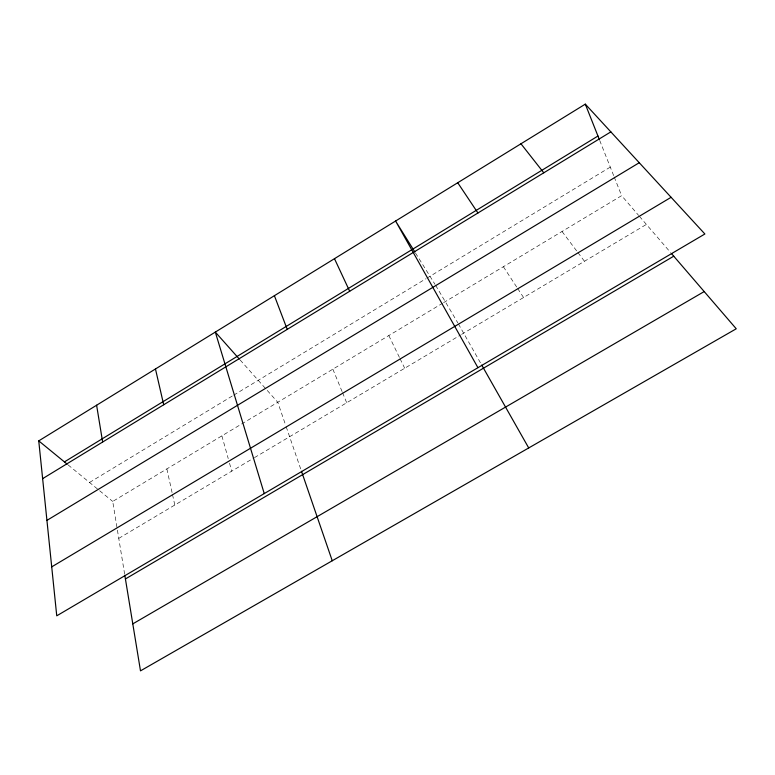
<?xml version="1.0" encoding="UTF-8"?>
<svg xmlns="http://www.w3.org/2000/svg" width="775" height="775" viewBox="0 0 775 775"><rect width="100%" height="100%" fill="white"/><g stroke="black" fill="none" stroke-linecap="round" stroke-linejoin="round"><path stroke-width="0.58" stroke-dasharray="3.88 2.91" d="M89.532 482.467L232.713 395.754M233.74 395.134L425.911 278.758M426.938 278.138L610.293 167.1M124.639 574.178L112.714 501.444L442.544 303.267M443.581 302.647L621.627 195.668L638.648 215.44M118.769 538.373L253.444 458.238M254.471 457.628L460.544 335.013M461.58 334.393L646.389 224.43M68.142 464.942L112.714 501.444M240.163 360.007L277.77 402.273L285.791 425.611M639.423 216.341L670.617 252.563M562.03 231.483L577.23 251.662M577.956 252.621L584.466 261.272M503.372 266.726L517.051 287.583M517.7 288.571L523.561 297.513M415.516 253.037L435.007 284.328M435.627 285.326L457.841 322.923M458.422 323.95L481.159 364.056M388.808 335.556L399.571 357.701M400.084 358.748L404.695 368.241M332.863 369.171L342.085 391.559M342.54 392.683L346.696 402.758M599.714 140.469L613.781 175.896M614.217 176.991L621.627 195.668M286.169 426.715L301.107 470.173M221.882 435.85L228.237 458.626M229.516 463.179L231.735 471.152M166.877 468.904L172.244 493.375M172.496 494.547L174.801 505.029"/><path stroke-width="1.16" d="M38.75 440.878L585.299 104.141L704.882 233.992L56.749 615.825L38.75 440.878L67.212 464.186M64.422 461.9L597.961 136.032M42.635 478.65L610.845 131.876M46.926 520.383L639.249 162.721M51.712 566.874L671.102 197.305M125.424 578.944L673.746 256.196M132.787 623.875L704.204 291.565M239.378 359.125L215.314 332.088L264.246 493.588M671.402 253.473L736.25 328.784L140.498 670.859L124.833 575.37M520.965 143.782L543.788 172.806M457.734 182.735L477.933 212.989M414.887 252.03L395.579 221.03L477.933 367.689M481.74 365.093L528.715 447.95M334.48 258.676L349.68 291.264M585.299 104.141L599.278 139.355M274.398 295.692L287.225 329.375M301.494 471.287L332.252 560.761M155.465 368.968L163.699 404.763M96.613 405.228L102.639 442.021"/></g></svg>
